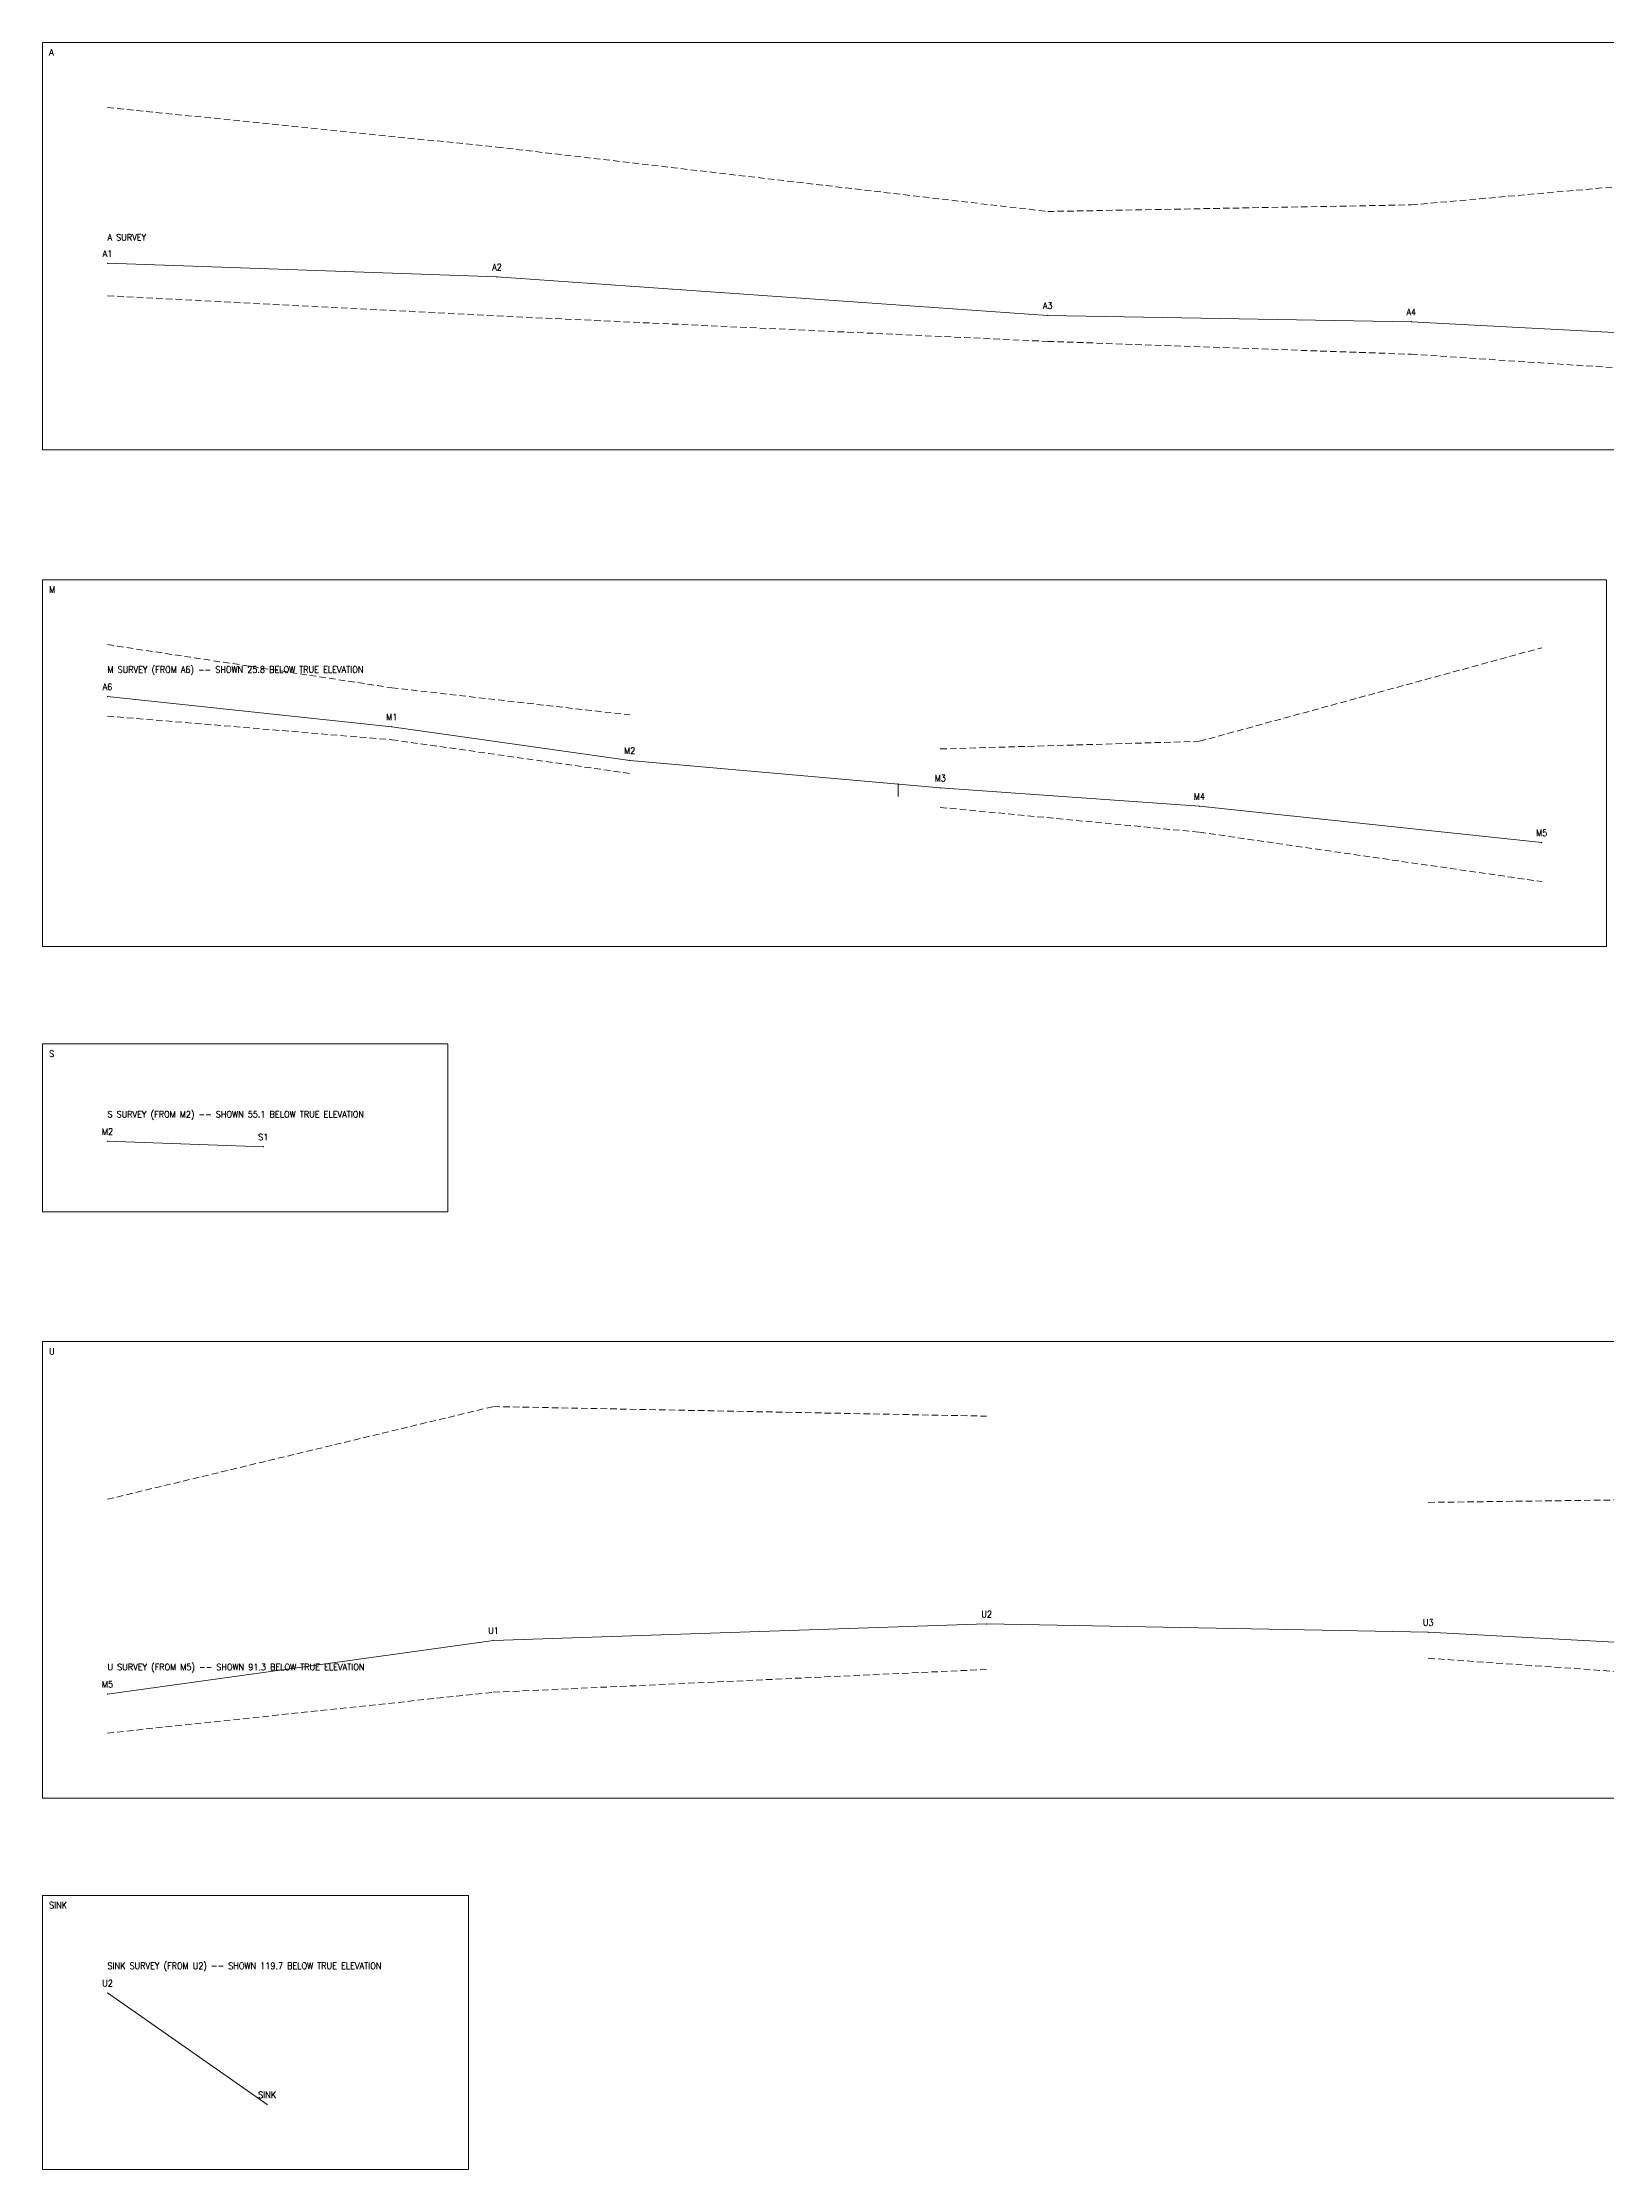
# Model space of a CAD drawing. Header units: feet. Extents: x -7 to 258, y -373 to 103.
# Drawn here: x -7.2 to 113.3, y -372.5 to -208.8 of the extents above; entities that cross this region are included whole.
import ezdxf

# ---------------------------------------------------------------- set-up
doc = ezdxf.new("R2010")
doc.units = ezdxf.units.FT
doc.header["$MEASUREMENT"] = 0
doc.linetypes.add('DASHED', pattern=[0.75, 0.5, -0.25])
for name, color, linetype, lineweight, true_color in [('CTRL-PROFILE-BOX', 8, 'Continuous', 0, 0x808080), ('CTRL-PROFILE-CEILING-A', 8, 'DASHED', 0, 0x808080), ('CTRL-PROFILE-CEILING-M', 8, 'DASHED', 0, 0x808080), ('CTRL-PROFILE-CEILING-U', 8, 'DASHED', 0, 0x808080), ('CTRL-PROFILE-FLOOR-A', 8, 'DASHED', 0, 0x808080), ('CTRL-PROFILE-FLOOR-M', 8, 'DASHED', 0, 0x808080), ('CTRL-PROFILE-FLOOR-U', 8, 'DASHED', 0, 0x808080), ('CTRL-PROFILE-SHOTS-A', 8, 'Continuous', 9, 0x808080), ('CTRL-PROFILE-SHOTS-M', 8, 'Continuous', 9, 0x808080), ('CTRL-PROFILE-SHOTS-S', 8, 'Continuous', 9, 0x808080), ('CTRL-PROFILE-SHOTS-SINK', 8, 'Continuous', 9, 0x808080), ('CTRL-PROFILE-SHOTS-U', 8, 'Continuous', 9, 0x808080), ('CTRL-PROFILE-SPLAYS-M', 8, 'Continuous', 0, 0x808080), ('CTRL-PROFILE-STATION-LABELS-A', 1, 'Continuous', 0, 0xff0000), ('CTRL-PROFILE-STATION-LABELS-M', 1, 'Continuous', 0, 0xff0000), ('CTRL-PROFILE-STATION-LABELS-S', 1, 'Continuous', 0, 0xff0000), ('CTRL-PROFILE-STATION-LABELS-SINK', 1, 'Continuous', 0, 0xff0000), ('CTRL-PROFILE-STATION-LABELS-U', 1, 'Continuous', 0, 0xff0000), ('CTRL-PROFILE-STATIONS', 1, 'Continuous', 9, 0xff0000), ('CTRL-PROFILE-STATIONS-A', 1, 'Continuous', 9, 0xff0000), ('CTRL-PROFILE-STATIONS-M', 1, 'Continuous', 9, 0xff0000), ('CTRL-PROFILE-STATIONS-S', 1, 'Continuous', 9, 0xff0000), ('CTRL-PROFILE-STATIONS-SINK', 1, 'Continuous', 9, 0xff0000), ('CTRL-PROFILE-STATIONS-U', 1, 'Continuous', 9, 0xff0000), ('CTRL-PROFILE-TEXT-LABELS-A', 1, 'Continuous', 0, 0xff0000), ('CTRL-PROFILE-TEXT-LABELS-M', 1, 'Continuous', 0, 0xff0000), ('CTRL-PROFILE-TEXT-LABELS-S', 1, 'Continuous', 0, 0xff0000), ('CTRL-PROFILE-TEXT-LABELS-SINK', 1, 'Continuous', 0, 0xff0000), ('CTRL-PROFILE-TEXT-LABELS-U', 1, 'Continuous', 0, 0xff0000)]:
    doc.layers.add(name, color=color, linetype=linetype, lineweight=lineweight, true_color=true_color)
doc.styles.add('textstyle10', font='')
doc.styles.add('textstyle13', font='')
doc.styles.add('textstyle14', font='')
doc.styles.add('textstyle18', font='')
doc.styles.add('textstyle19', font='')
doc.styles.add('textstyle20', font='')
doc.styles.add('textstyle24', font='')
doc.styles.add('textstyle28', font='')
doc.styles.add('textstyle3', font='')
doc.styles.add('textstyle31', font='')
doc.styles.add('textstyle32', font='')
doc.styles.add('textstyle36', font='')
doc.styles.add('textstyle37', font='')
doc.styles.add('textstyle39', font='')
doc.styles.add('textstyle45', font='')
doc.styles.add('textstyle47', font='')
doc.styles.add('textstyle49', font='')
doc.styles.add('textstyle50', font='')
doc.styles.add('textstyle51', font='')
doc.styles.add('textstyle52', font='')
doc.styles.add('textstyle55', font='')
doc.styles.add('textstyle6', font='')
doc.styles.add('textstyle60', font='')
doc.styles.add('textstyle62', font='')
doc.styles.add('textstyle66', font='')
doc.styles.add('textstyle7', font='')
doc.styles.add('textstyle70', font='')
doc.styles.add('textstyle9', font='')
doc.styles.get('textstyle10').set_extended_font_data('standard')
doc.styles.get('textstyle13').set_extended_font_data('standard')
doc.styles.get('textstyle14').set_extended_font_data('standard')
doc.styles.get('textstyle18').set_extended_font_data('standard')
doc.styles.get('textstyle19').set_extended_font_data('standard')
doc.styles.get('textstyle20').set_extended_font_data('standard')
doc.styles.get('textstyle24').set_extended_font_data('standard')
doc.styles.get('textstyle28').set_extended_font_data('standard')
doc.styles.get('textstyle3').set_extended_font_data('standard')
doc.styles.get('textstyle31').set_extended_font_data('standard')
doc.styles.get('textstyle32').set_extended_font_data('standard')
doc.styles.get('textstyle36').set_extended_font_data('standard')
doc.styles.get('textstyle37').set_extended_font_data('standard')
doc.styles.get('textstyle39').set_extended_font_data('standard')
doc.styles.get('textstyle45').set_extended_font_data('standard')
doc.styles.get('textstyle47').set_extended_font_data('standard')
doc.styles.get('textstyle49').set_extended_font_data('standard')
doc.styles.get('textstyle50').set_extended_font_data('standard')
doc.styles.get('textstyle51').set_extended_font_data('standard')
doc.styles.get('textstyle52').set_extended_font_data('standard')
doc.styles.get('textstyle55').set_extended_font_data('standard')
doc.styles.get('textstyle6').set_extended_font_data('standard')
doc.styles.get('textstyle60').set_extended_font_data('standard')
doc.styles.get('textstyle62').set_extended_font_data('standard')
doc.styles.get('textstyle66').set_extended_font_data('standard')
doc.styles.get('textstyle7').set_extended_font_data('standard')
doc.styles.get('textstyle70').set_extended_font_data('standard')
doc.styles.get('textstyle9').set_extended_font_data('standard')

msp = doc.modelspace()

# ---------------------------------------------------------------- linework, layer by layer
at = {"layer": 'CTRL-PROFILE-BOX', "flags": 128}
for points in [[(-7.21, -240.15), (173.59, -240.15), (173.59, -208.79), (-7.21, -208.79)], [(-7.21, -278.39), (113.2, -278.39), (113.2, -250.15), (-7.21, -250.15)], [(-7.21, -298.81), (23.99, -298.81), (23.99, -285.89), (-7.21, -285.89)], [(-7.21, -343.95), (134.43, -343.95), (134.43, -308.81), (-7.21, -308.81)], [(-7.21, -372.55), (25.59, -372.55), (25.59, -351.45), (-7.21, -351.45)]]:
    msp.add_lwpolyline(points, close=True, dxfattribs=at)
at = {"layer": 'CTRL-PROFILE-CEILING-A'}
msp.add_lwpolyline([(-2.21, -213.79), (27.77, -216.84), (70.17, -221.8), (98.16, -221.29), (133.61, -218.15), (168.59, -229.37)], dxfattribs=at)
at = {"layer": 'CTRL-PROFILE-CEILING-M'}
for points in [[(-2.21, -255.15), (19.67, -258.47), (37.99, -260.56)], [(61.9, -263.18), (81.85, -262.59), (108.2, -255.39)]]:
    msp.add_lwpolyline(points, dxfattribs=at)
at = {"layer": 'CTRL-PROFILE-CEILING-U'}
for points in [[(-2.21, -320.95), (27.5, -313.81), (65.47, -314.55)], [(99.47, -321.19), (129.43, -320.8)]]:
    msp.add_lwpolyline(points, dxfattribs=at)
at = {"layer": 'CTRL-PROFILE-FLOOR-A'}
msp.add_lwpolyline([(-2.21, -228.29), (27.77, -229.84), (70.17, -231.8), (98.16, -232.79), (133.61, -235.15), (168.59, -234.87)], dxfattribs=at)
at = {"layer": 'CTRL-PROFILE-FLOOR-M'}
for points in [[(-2.21, -260.65), (19.67, -262.47), (37.99, -265.06)], [(61.9, -267.68), (81.85, -269.59), (108.2, -273.39)]]:
    msp.add_lwpolyline(points, dxfattribs=at)
at = {"layer": 'CTRL-PROFILE-FLOOR-U'}
for points in [[(-2.21, -338.95), (27.5, -335.81), (65.47, -334.05)], [(99.47, -333.19), (129.43, -335.3)]]:
    msp.add_lwpolyline(points, dxfattribs=at)
at = {"layer": 'CTRL-PROFILE-SHOTS-A'}
for p, q in [((-2.21, -225.79), (27.77, -226.84)), ((27.77, -226.84), (70.17, -229.8)), ((70.17, -229.8), (98.16, -230.29)), ((98.16, -230.29), (133.61, -232.15))]:
    msp.add_line(p, q, dxfattribs=at)
at = {"layer": 'CTRL-PROFILE-SHOTS-M'}
for p, q in [((-2.21, -259.15), (19.67, -261.47)), ((19.67, -261.47), (37.99, -264.06)), ((37.99, -264.06), (61.9, -266.18)), ((61.9, -266.18), (81.85, -267.59)), ((81.85, -267.59), (108.2, -270.39))]:
    msp.add_line(p, q, dxfattribs=at)
at = {"layer": 'CTRL-PROFILE-SHOTS-S'}
msp.add_line((-2.21, -293.39), (9.78, -293.81), dxfattribs=at)
at = {"layer": 'CTRL-PROFILE-SHOTS-SINK'}
msp.add_line((-2.21, -358.95), (10.08, -367.55), dxfattribs=at)
at = {"layer": 'CTRL-PROFILE-SHOTS-U'}
for p, q in [((27.5, -331.81), (65.47, -330.55)), ((65.47, -330.55), (99.47, -331.19)), ((-2.21, -335.95), (27.5, -331.81)), ((99.47, -331.19), (129.43, -332.8))]:
    msp.add_line(p, q, dxfattribs=at)
at = {"layer": 'CTRL-PROFILE-SPLAYS-M'}
msp.add_line((58.65, -266.84), (58.65, -265.84), dxfattribs=at)
at = {"layer": 'CTRL-PROFILE-STATIONS'}
msp.add_point((-2.21, -225.79), dxfattribs=at)
at = {"layer": 'CTRL-PROFILE-STATIONS-A'}
for p in [(-2.21, -225.79), (27.77, -226.84), (70.17, -229.8), (98.16, -230.29)]:
    msp.add_point(p, dxfattribs=at)
at = {"layer": 'CTRL-PROFILE-STATIONS-M'}
for p in [(-2.21, -259.15), (19.67, -261.47), (37.99, -264.06), (61.9, -266.18), (81.85, -267.59), (108.2, -270.39)]:
    msp.add_point(p, dxfattribs=at)
at = {"layer": 'CTRL-PROFILE-STATIONS-S'}
for p in [(-2.21, -293.39), (9.78, -293.81)]:
    msp.add_point(p, dxfattribs=at)
at = {"layer": 'CTRL-PROFILE-STATIONS-SINK'}
for p in [(-2.21, -358.95), (10.08, -367.55)]:
    msp.add_point(p, dxfattribs=at)
at = {"layer": 'CTRL-PROFILE-STATIONS-U'}
for p in [(65.47, -330.55), (27.5, -331.81), (99.47, -331.19), (-2.21, -335.95)]:
    msp.add_point(p, dxfattribs=at)

# ---------------------------------------------------------------- texts
at = {"layer": 'CTRL-PROFILE-BOX', "char_height": 0.5, "width": 100, "attachment_point": 4}
for s, insert, style in [('A', (-6.71, -209.54), 'textstyle49'), ('M', (-6.71, -250.9), 'textstyle14'), ('S', (-6.71, -286.64), 'textstyle47'), ('U', (-6.71, -309.56), 'textstyle70'), ('SINK', (-6.71, -352.2), 'textstyle60')]:
    msp.add_mtext(s, dxfattribs=dict(at, insert=insert, style=style))
at = {"layer": 'CTRL-PROFILE-STATION-LABELS-A', "char_height": 0.5, "width": 100, "attachment_point": 5}
for s, insert, style in [('A1', (-2.21, -225.04), 'textstyle62'), ('A2', (27.77, -226.09), 'textstyle28'), ('A3', (70.17, -229.05), 'textstyle32'), ('A4', (98.16, -229.54), 'textstyle37')]:
    msp.add_mtext(s, dxfattribs=dict(at, insert=insert, style=style))
at = {"layer": 'CTRL-PROFILE-STATION-LABELS-M', "char_height": 0.5, "width": 100, "attachment_point": 5}
for s, insert, style in [('A6', (-2.21, -258.4), 'textstyle66'), ('M1', (19.67, -260.72), 'textstyle50'), ('M2', (37.99, -263.31), 'textstyle36'), ('M3', (61.9, -265.43), 'textstyle13'), ('M4', (81.85, -266.84), 'textstyle6'), ('M5', (108.2, -269.64), 'textstyle7')]:
    msp.add_mtext(s, dxfattribs=dict(at, insert=insert, style=style))
at = {"layer": 'CTRL-PROFILE-STATION-LABELS-S', "char_height": 0.5, "width": 100, "attachment_point": 5}
for s, insert, style in [('M2', (-2.21, -292.64), 'textstyle55'), ('S1', (9.78, -293.06), 'textstyle45')]:
    msp.add_mtext(s, dxfattribs=dict(at, insert=insert, style=style))
at = {"layer": 'CTRL-PROFILE-STATION-LABELS-SINK', "char_height": 0.5, "width": 100, "attachment_point": 5}
for s, insert, style in [('U2', (-2.21, -358.2), 'textstyle18'), ('SINK', (10.08, -366.8), 'textstyle20')]:
    msp.add_mtext(s, dxfattribs=dict(at, insert=insert, style=style))
at = {"layer": 'CTRL-PROFILE-STATION-LABELS-U', "char_height": 0.5, "width": 100, "attachment_point": 5}
for s, insert, style in [('U2', (65.47, -329.8), 'textstyle24'), ('U3', (99.47, -330.44), 'textstyle31'), ('U1', (27.5, -331.06), 'textstyle52'), ('M5', (-2.21, -335.2), 'textstyle39')]:
    msp.add_mtext(s, dxfattribs=dict(at, insert=insert, style=style))
at = {"layer": 'CTRL-PROFILE-TEXT-LABELS-A', "insert": (-2.21, -223.79), "char_height": 0.5, "width": 100, "attachment_point": 4, "style": 'textstyle19'}
msp.add_mtext('A SURVEY', dxfattribs=at)
at = {"layer": 'CTRL-PROFILE-TEXT-LABELS-M', "insert": (-2.21, -257.15), "char_height": 0.5, "width": 100, "attachment_point": 4, "style": 'textstyle10'}
msp.add_mtext('M SURVEY (FROM A6) -- SHOWN 25.8 BELOW TRUE ELEVATION', dxfattribs=at)
at = {"layer": 'CTRL-PROFILE-TEXT-LABELS-S', "insert": (-2.21, -291.39), "char_height": 0.5, "width": 100, "attachment_point": 4, "style": 'textstyle9'}
msp.add_mtext('S SURVEY (FROM M2) -- SHOWN 55.1 BELOW TRUE ELEVATION', dxfattribs=at)
at = {"layer": 'CTRL-PROFILE-TEXT-LABELS-SINK', "insert": (-2.21, -356.95), "char_height": 0.5, "width": 100, "attachment_point": 4, "style": 'textstyle3'}
msp.add_mtext('SINK SURVEY (FROM U2) -- SHOWN 119.7 BELOW TRUE ELEVATION', dxfattribs=at)
at = {"layer": 'CTRL-PROFILE-TEXT-LABELS-U', "insert": (-2.21, -333.95), "char_height": 0.5, "width": 100, "attachment_point": 4, "style": 'textstyle51'}
msp.add_mtext('U SURVEY (FROM M5) -- SHOWN 91.3 BELOW TRUE ELEVATION', dxfattribs=at)

doc.saveas('drawing.dxf')
